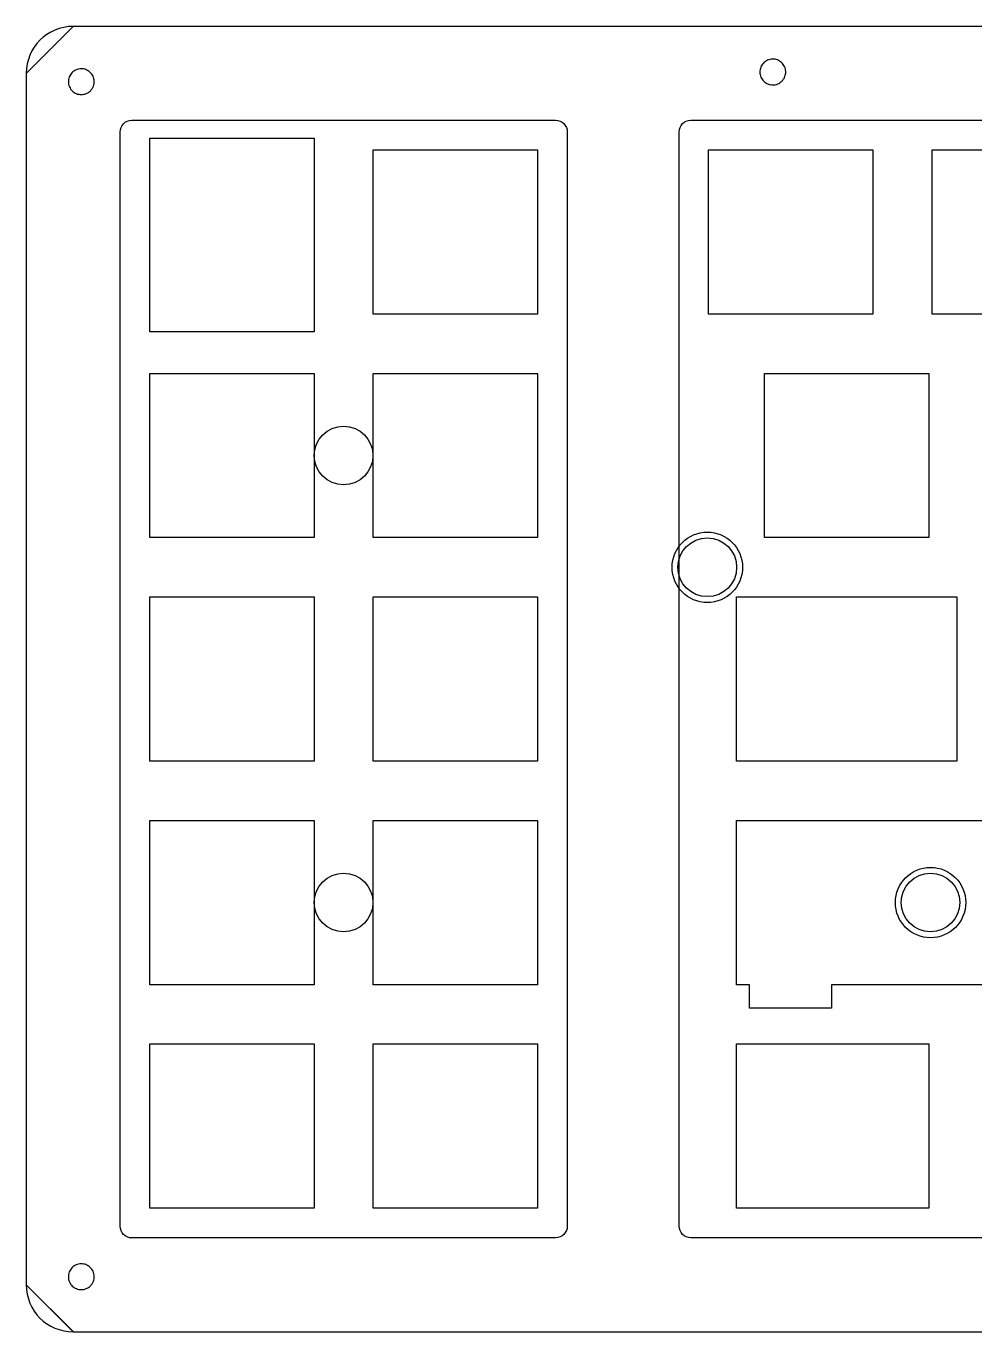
# Model space of a CAD drawing. Header units: centimetres. Extents: x 0 to 160, y -253 to 0.
# Drawn here: x 139.42 to 147.51, y -253.06 to -241.93 of the extents above; entities that cross this region are included whole.
import ezdxf

# ---------------------------------------------------------------- set-up
doc = ezdxf.new("R2010")
doc.units = ezdxf.units.CM
doc.header["$MEASUREMENT"] = 0
for name, color, linetype in [('case-left-macro v11_Layer 1', 7, 'Continuous'), ('case-left-macro v11_Sketch2', 7, 'Continuous'), ('case-left-macro v11_Sketch7', 7, 'Continuous')]:
    doc.layers.add(name, color=color, linetype=linetype)

msp = doc.modelspace()

# ---------------------------------------------------------------- linework, layer by layer
at = {"layer": 'case-left-macro v11_Layer 1'}
for p, q in [((158.123, -241.932, 7.32), (139.825, -241.935, 7.32)), ((139.425, -242.335, 7.32), (139.425, -252.66, 7.32)), ((140.325, -242.735, 7.32), (143.935, -242.734, 7.32)), ((145.088, -242.734, 7.32), (158.323, -242.732, 7.32)), ((140.225, -252.16, 7.32), (140.225, -242.835, 7.32)), ((144.035, -242.834, 7.32), (144.035, -252.159, 7.32)), ((144.988, -252.159, 7.32), (144.988, -242.834, 7.32)), ((143.935, -252.259, 7.32), (140.325, -252.26, 7.32)), ((158.799, -252.257, 7.32), (145.088, -252.259, 7.32)), ((139.825, -253.06, 7.32), (158.599, -253.057, 7.32))]:
    msp.add_line(p, q, dxfattribs=at)
for points in [[(139.825, -241.935, 7.32), (139.604, -241.935, 7.32), (139.425, -242.114, 7.32), (139.425, -242.335, 7.32)], [(140.225, -242.835, 7.32), (140.225, -242.779, 7.32), (140.27, -242.735, 7.32), (140.325, -242.735, 7.32)], [(143.935, -242.734, 7.32), (143.99, -242.734, 7.32), (144.035, -242.779, 7.32), (144.035, -242.834, 7.32)], [(144.988, -242.834, 7.32), (144.988, -242.779, 7.32), (145.032, -242.734, 7.32), (145.088, -242.734, 7.32)], [(140.325, -252.26, 7.32), (140.27, -252.26, 7.32), (140.225, -252.215, 7.32), (140.225, -252.16, 7.32)], [(144.035, -252.159, 7.32), (144.035, -252.214, 7.32), (143.99, -252.259, 7.32), (143.935, -252.259, 7.32)], [(145.088, -252.259, 7.32), (145.032, -252.259, 7.32), (144.988, -252.214, 7.32), (144.988, -252.159, 7.32)], [(139.425, -252.66, 7.32), (139.425, -252.881, 7.32), (139.604, -253.06, 7.32), (139.825, -253.06, 7.32)]]:
    msp.add_open_spline(points, degree=3, dxfattribs=at)
at = {"layer": 'case-left-macro v11_Sketch2'}
for p, q in [((139.824, -241.936, 6.22), (139.424, -242.336, 6.22)), ((139.824, -241.936, 6.22), (139.824, -241.936, 6.22)), ((158.122, -241.936, 6.22), (139.824, -241.936, 6.22)), ((139.824, -241.936, 6.22), (139.824, -241.936, 6.22)), ((139.424, -242.336, 6.22), (139.424, -242.338, 6.22)), ((139.424, -242.338, 6.22), (139.424, -252.655, 6.22)), ((139.424, -252.655, 6.22), (139.424, -252.659, 6.22)), ((139.424, -252.659, 6.22), (139.827, -253.061, 6.22)), ((139.827, -253.061, 6.22), (158.596, -253.058, 6.22)), ((139.827, -253.061, 6.22), (139.827, -253.061, 6.22))]:
    msp.add_line(p, q, dxfattribs=at)
for centre, radius in [((142.129, -245.592, 6.22), 0.25), ((145.228, -246.545, 6.22), 0.3), ((145.228, -246.545, 6.22), 0.25), ((142.129, -249.402, 6.22), 0.25), ((147.13, -249.402, 6.22), 0.3), ((147.13, -249.402, 6.22), 0.25)]:
    msp.add_circle(centre, radius, dxfattribs=at)
for points in [[(145.896, -242.323, 6.22), (145.896, -242.335, 6.22), (145.894, -242.348, 6.22), (145.886, -242.369, 6.22), (145.883, -242.376, 6.22), (145.874, -242.389, 6.22), (145.869, -242.396, 6.22), (145.863, -242.401, 6.22), (145.853, -242.412, 6.22), (145.841, -242.42, 6.22), (145.814, -242.431, 6.22), (145.8, -242.434, 6.22), (145.771, -242.433, 6.22), (145.757, -242.431, 6.22), (145.731, -242.42, 6.22), (145.719, -242.412, 6.22), (145.699, -242.392, 6.22), (145.69, -242.38, 6.22), (145.679, -242.353, 6.22), (145.676, -242.339, 6.22), (145.676, -242.31, 6.22), (145.678, -242.296, 6.22), (145.689, -242.27, 6.22), (145.696, -242.258, 6.22), (145.716, -242.237, 6.22), (145.728, -242.229, 6.22), (145.754, -242.217, 6.22), (145.769, -242.214, 6.22), (145.798, -242.213, 6.22), (145.812, -242.216, 6.22), (145.838, -242.226, 6.22), (145.85, -242.233, 6.22), (145.871, -242.253, 6.22), (145.88, -242.264, 6.22), (145.892, -242.291, 6.22), (145.895, -242.305, 6.22), (145.896, -242.321, 6.22), (145.896, -242.322, 6.22), (145.896, -242.323, 6.22)], [(140.004, -242.406, 6.22), (140.004, -242.418, 6.22), (140.002, -242.431, 6.22), (139.995, -242.451, 6.22), (139.991, -242.459, 6.22), (139.982, -242.472, 6.22), (139.977, -242.478, 6.22), (139.972, -242.484, 6.22), (139.962, -242.494, 6.22), (139.949, -242.502, 6.22), (139.922, -242.513, 6.22), (139.908, -242.516, 6.22), (139.879, -242.516, 6.22), (139.865, -242.513, 6.22), (139.839, -242.502, 6.22), (139.827, -242.495, 6.22), (139.807, -242.475, 6.22), (139.799, -242.463, 6.22), (139.787, -242.436, 6.22), (139.784, -242.421, 6.22), (139.784, -242.393, 6.22), (139.787, -242.379, 6.22), (139.797, -242.352, 6.22), (139.805, -242.34, 6.22), (139.824, -242.32, 6.22), (139.836, -242.311, 6.22), (139.863, -242.299, 6.22), (139.877, -242.296, 6.22), (139.906, -242.296, 6.22), (139.92, -242.298, 6.22), (139.946, -242.308, 6.22), (139.958, -242.316, 6.22), (139.979, -242.335, 6.22), (139.988, -242.347, 6.22), (140, -242.373, 6.22), (140.003, -242.388, 6.22), (140.004, -242.403, 6.22), (140.004, -242.405, 6.22), (140.004, -242.406, 6.22)], [(140.004, -252.591, 6.22), (140.004, -252.603, 6.22), (140.002, -252.616, 6.22), (139.995, -252.636, 6.22), (139.991, -252.644, 6.22), (139.982, -252.657, 6.22), (139.977, -252.663, 6.22), (139.972, -252.669, 6.22), (139.962, -252.679, 6.22), (139.949, -252.687, 6.22), (139.922, -252.698, 6.22), (139.908, -252.701, 6.22), (139.879, -252.701, 6.22), (139.865, -252.698, 6.22), (139.839, -252.687, 6.22), (139.827, -252.68, 6.22), (139.807, -252.66, 6.22), (139.799, -252.648, 6.22), (139.787, -252.621, 6.22), (139.784, -252.606, 6.22), (139.784, -252.578, 6.22), (139.787, -252.564, 6.22), (139.797, -252.537, 6.22), (139.805, -252.525, 6.22), (139.824, -252.505, 6.22), (139.836, -252.496, 6.22), (139.863, -252.484, 6.22), (139.877, -252.481, 6.22), (139.906, -252.481, 6.22), (139.92, -252.483, 6.22), (139.946, -252.493, 6.22), (139.958, -252.501, 6.22), (139.979, -252.52, 6.22), (139.988, -252.532, 6.22), (140, -252.558, 6.22), (140.003, -252.573, 6.22), (140.004, -252.588, 6.22), (140.004, -252.59, 6.22), (140.004, -252.591, 6.22)]]:
    msp.add_open_spline(points, degree=3, knots=[6.594404, 6.594404, 6.594404, 6.594404, 7.005478, 7.005478, 7.244259, 7.244259, 7.482163, 7.482163, 7.482163, 7.919053, 7.919053, 8.365608, 8.365608, 8.803299, 8.803299, 9.244016, 9.244016, 9.702694, 9.702694, 10.171443, 10.171443, 10.630498, 10.630498, 11.091157, 11.091157, 11.570746, 11.570746, 12.060947, 12.060947, 12.540855, 12.540855, 13.020781, 13.020781, 13.520552, 13.520552, 14.03151, 14.03151, 14.076567, 14.076567, 14.076567, 14.076567], dxfattribs=at)
at = {"layer": 'case-left-macro v11_Sketch7'}
for p, q in [((139.824, -241.935, 7.62), (139.424, -242.336, 7.62)), ((139.824, -241.935, 7.62), (139.424, -242.336, 7.62)), ((158.106, -241.935, 7.62), (139.824, -241.935, 7.62)), ((158.106, -241.935, 7.62), (139.824, -241.935, 7.62)), ((139.424, -242.336, 7.62), (139.424, -242.337, 7.62)), ((139.424, -242.336, 7.62), (139.424, -242.337, 7.62)), ((139.424, -242.337, 7.62), (139.424, -252.654, 7.62)), ((139.424, -242.337, 7.62), (139.424, -252.654, 7.62)), ((140.477, -242.887, 7.62), (141.877, -242.887, 7.62)), ((140.477, -244.537, 7.62), (140.477, -242.887, 7.62)), ((140.477, -242.887, 7.62), (141.877, -242.887, 7.62)), ((140.477, -244.537, 7.62), (140.477, -242.887, 7.62)), ((141.877, -242.887, 7.62), (141.877, -244.537, 7.62)), ((141.877, -242.887, 7.62), (141.877, -244.537, 7.62)), ((142.382, -244.387, 7.62), (142.382, -242.987, 7.62)), ((142.382, -242.987, 7.62), (143.782, -242.987, 7.62)), ((142.382, -244.387, 7.62), (142.382, -242.987, 7.62)), ((142.382, -242.987, 7.62), (143.782, -242.987, 7.62)), ((143.782, -242.987, 7.62), (143.782, -244.387, 7.62)), ((143.782, -242.987, 7.62), (143.782, -244.387, 7.62)), ((145.239, -244.387, 7.62), (145.239, -242.987, 7.62)), ((145.239, -242.987, 7.62), (146.639, -242.987, 7.62)), ((145.239, -244.387, 7.62), (145.239, -242.987, 7.62)), ((145.239, -242.987, 7.62), (146.639, -242.987, 7.62)), ((146.639, -242.987, 7.62), (146.639, -244.387, 7.62)), ((146.639, -242.987, 7.62), (146.639, -244.387, 7.62)), ((147.144, -242.987, 7.62), (148.544, -242.987, 7.62)), ((147.144, -244.387, 7.62), (147.144, -242.987, 7.62)), ((147.144, -244.387, 7.62), (147.144, -242.987, 7.62)), ((147.144, -242.987, 7.62), (148.544, -242.987, 7.62)), ((143.782, -244.387, 7.62), (142.382, -244.387, 7.62)), ((143.782, -244.387, 7.62), (142.382, -244.387, 7.62)), ((146.639, -244.387, 7.62), (145.239, -244.387, 7.62)), ((146.639, -244.387, 7.62), (145.239, -244.387, 7.62)), ((148.544, -244.387, 7.62), (147.144, -244.387, 7.62)), ((148.544, -244.387, 7.62), (147.144, -244.387, 7.62)), ((141.877, -244.537, 7.62), (140.477, -244.537, 7.62)), ((141.877, -244.537, 7.62), (140.477, -244.537, 7.62)), ((140.477, -244.892, 7.62), (141.877, -244.892, 7.62)), ((140.477, -246.292, 7.62), (140.477, -244.892, 7.62)), ((140.477, -246.292, 7.62), (140.477, -244.892, 7.62)), ((140.477, -244.892, 7.62), (141.877, -244.892, 7.62)), ((141.877, -244.892, 7.62), (141.877, -246.292, 7.62)), ((141.877, -244.892, 7.62), (141.877, -246.292, 7.62)), ((142.382, -244.892, 7.62), (143.782, -244.892, 7.62)), ((142.382, -246.292, 7.62), (142.382, -244.892, 7.62)), ((142.382, -244.892, 7.62), (143.782, -244.892, 7.62)), ((142.382, -246.292, 7.62), (142.382, -244.892, 7.62)), ((143.782, -244.892, 7.62), (143.782, -246.292, 7.62)), ((143.782, -244.892, 7.62), (143.782, -246.292, 7.62)), ((145.715, -246.292, 7.62), (145.715, -244.892, 7.62)), ((145.715, -244.892, 7.62), (147.115, -244.892, 7.62)), ((145.715, -244.892, 7.62), (147.115, -244.892, 7.62)), ((145.715, -246.292, 7.62), (145.715, -244.892, 7.62)), ((147.115, -244.892, 7.62), (147.115, -246.292, 7.62)), ((147.115, -244.892, 7.62), (147.115, -246.292, 7.62)), ((141.877, -246.292, 7.62), (140.477, -246.292, 7.62)), ((141.877, -246.292, 7.62), (140.477, -246.292, 7.62)), ((143.782, -246.292, 7.62), (142.382, -246.292, 7.62)), ((143.782, -246.292, 7.62), (142.382, -246.292, 7.62)), ((147.115, -246.292, 7.62), (145.715, -246.292, 7.62)), ((147.115, -246.292, 7.62), (145.715, -246.292, 7.62)), ((140.477, -246.797, 7.62), (141.877, -246.797, 7.62)), ((140.477, -248.197, 7.62), (140.477, -246.797, 7.62)), ((140.477, -246.797, 7.62), (141.877, -246.797, 7.62)), ((140.477, -248.197, 7.62), (140.477, -246.797, 7.62)), ((141.877, -246.797, 7.62), (141.877, -248.197, 7.62)), ((141.877, -246.797, 7.62), (141.877, -248.197, 7.62)), ((142.382, -248.197, 7.62), (142.382, -246.797, 7.62)), ((142.382, -246.797, 7.62), (143.782, -246.797, 7.62)), ((142.382, -248.197, 7.62), (142.382, -246.797, 7.62)), ((142.382, -246.797, 7.62), (143.782, -246.797, 7.62)), ((143.782, -246.797, 7.62), (143.782, -248.197, 7.62)), ((143.782, -246.797, 7.62), (143.782, -248.197, 7.62)), ((145.477, -246.797, 7.62), (147.353, -246.797, 7.62)), ((145.477, -248.197, 7.62), (145.477, -246.797, 7.62)), ((145.477, -248.197, 7.62), (145.477, -246.797, 7.62)), ((145.477, -246.797, 7.62), (147.353, -246.797, 7.62)), ((147.353, -246.797, 7.62), (147.353, -248.197, 7.62)), ((147.353, -246.797, 7.62), (147.353, -248.197, 7.62)), ((141.877, -248.197, 7.62), (140.477, -248.197, 7.62)), ((141.877, -248.197, 7.62), (140.477, -248.197, 7.62)), ((143.782, -248.197, 7.62), (142.382, -248.197, 7.62)), ((143.782, -248.197, 7.62), (142.382, -248.197, 7.62)), ((147.353, -248.197, 7.62), (145.477, -248.197, 7.62)), ((147.353, -248.197, 7.62), (145.477, -248.197, 7.62)), ((140.477, -250.102, 7.62), (140.477, -248.702, 7.62)), ((140.477, -248.702, 7.62), (141.877, -248.702, 7.62)), ((140.477, -248.702, 7.62), (141.877, -248.702, 7.62)), ((140.477, -250.102, 7.62), (140.477, -248.702, 7.62)), ((141.877, -248.702, 7.62), (141.877, -250.102, 7.62)), ((141.877, -248.702, 7.62), (141.877, -250.102, 7.62)), ((142.382, -248.702, 7.62), (143.782, -248.702, 7.62)), ((142.382, -250.102, 7.62), (142.382, -248.702, 7.62)), ((142.382, -250.102, 7.62), (142.382, -248.702, 7.62)), ((142.382, -248.702, 7.62), (143.782, -248.702, 7.62)), ((143.782, -248.702, 7.62), (143.782, -250.102, 7.62)), ((143.782, -248.702, 7.62), (143.782, -250.102, 7.62)), ((145.477, -250.102, 7.62), (145.477, -248.702, 7.62)), ((145.477, -248.702, 7.62), (145.478, -248.702, 7.62)), ((145.477, -248.702, 7.62), (145.478, -248.702, 7.62)), ((145.477, -250.102, 7.62), (145.477, -248.702, 7.62)), ((145.478, -248.702, 7.62), (149.02, -248.702, 7.62)), ((145.478, -248.702, 7.62), (149.02, -248.702, 7.62)), ((141.877, -250.102, 7.62), (140.477, -250.102, 7.62)), ((141.877, -250.102, 7.62), (140.477, -250.102, 7.62)), ((143.782, -250.102, 7.62), (142.382, -250.102, 7.62)), ((143.782, -250.102, 7.62), (142.382, -250.102, 7.62)), ((145.477, -250.102, 7.62), (145.477, -250.102, 7.62)), ((145.586, -250.102, 7.62), (145.477, -250.102, 7.62)), ((145.586, -250.102, 7.62), (145.477, -250.102, 7.62)), ((145.477, -250.102, 7.62), (145.477, -250.102, 7.62)), ((145.586, -250.302, 7.62), (145.586, -250.102, 7.62)), ((145.586, -250.102, 7.62), (145.586, -250.102, 7.62)), ((145.586, -250.302, 7.62), (145.586, -250.102, 7.62)), ((145.586, -250.102, 7.62), (145.586, -250.102, 7.62)), ((146.286, -250.102, 7.62), (146.286, -250.102, 7.62)), ((146.286, -250.102, 7.62), (146.286, -250.302, 7.62)), ((147.973, -250.102, 7.62), (146.286, -250.102, 7.62)), ((146.286, -250.102, 7.62), (146.286, -250.302, 7.62)), ((147.973, -250.102, 7.62), (146.286, -250.102, 7.62)), ((146.286, -250.102, 7.62), (146.286, -250.102, 7.62)), ((146.286, -250.302, 7.62), (145.586, -250.302, 7.62)), ((145.586, -250.302, 7.62), (145.586, -250.302, 7.62)), ((146.286, -250.302, 7.62), (145.586, -250.302, 7.62)), ((145.586, -250.302, 7.62), (145.586, -250.302, 7.62)), ((146.286, -250.302, 7.62), (146.286, -250.302, 7.62)), ((146.286, -250.302, 7.62), (146.286, -250.302, 7.62)), ((140.477, -252.007, 7.62), (140.477, -250.607, 7.62)), ((140.477, -250.607, 7.62), (141.877, -250.607, 7.62)), ((140.477, -252.007, 7.62), (140.477, -250.607, 7.62)), ((140.477, -250.607, 7.62), (141.877, -250.607, 7.62)), ((141.877, -250.607, 7.62), (141.877, -252.007, 7.62)), ((141.877, -250.607, 7.62), (141.877, -252.007, 7.62)), ((142.382, -252.007, 7.62), (142.382, -250.607, 7.62)), ((142.382, -250.607, 7.62), (143.782, -250.607, 7.62)), ((142.382, -252.007, 7.62), (142.382, -250.607, 7.62)), ((142.382, -250.607, 7.62), (143.782, -250.607, 7.62)), ((143.782, -250.607, 7.62), (143.782, -252.007, 7.62)), ((143.782, -250.607, 7.62), (143.782, -252.007, 7.62)), ((145.477, -252.007, 7.62), (145.477, -250.607, 7.62)), ((145.477, -250.607, 7.62), (147.115, -250.607, 7.62)), ((145.477, -250.607, 7.62), (147.115, -250.607, 7.62)), ((145.477, -252.007, 7.62), (145.477, -250.607, 7.62)), ((147.115, -250.607, 7.62), (147.115, -252.007, 7.62)), ((147.115, -250.607, 7.62), (147.115, -252.007, 7.62)), ((141.877, -252.007, 7.62), (140.477, -252.007, 7.62)), ((141.877, -252.007, 7.62), (140.477, -252.007, 7.62)), ((143.782, -252.007, 7.62), (142.382, -252.007, 7.62)), ((143.782, -252.007, 7.62), (142.382, -252.007, 7.62)), ((147.115, -252.007, 7.62), (145.477, -252.007, 7.62)), ((147.115, -252.007, 7.62), (145.477, -252.007, 7.62)), ((139.424, -252.654, 7.62), (139.424, -252.659, 7.62)), ((139.424, -252.654, 7.62), (139.424, -252.659, 7.62)), ((139.424, -252.659, 7.62), (139.825, -253.06, 7.62)), ((139.424, -252.659, 7.62), (139.825, -253.06, 7.62)), ((139.825, -253.06, 7.62), (139.827, -253.06, 7.62)), ((139.825, -253.06, 7.62), (139.827, -253.06, 7.62)), ((139.827, -253.06, 7.62), (158.498, -253.057, 7.62)), ((139.827, -253.06, 7.62), (158.498, -253.057, 7.62))]:
    msp.add_line(p, q, dxfattribs=at)

doc.saveas('drawing.dxf')
